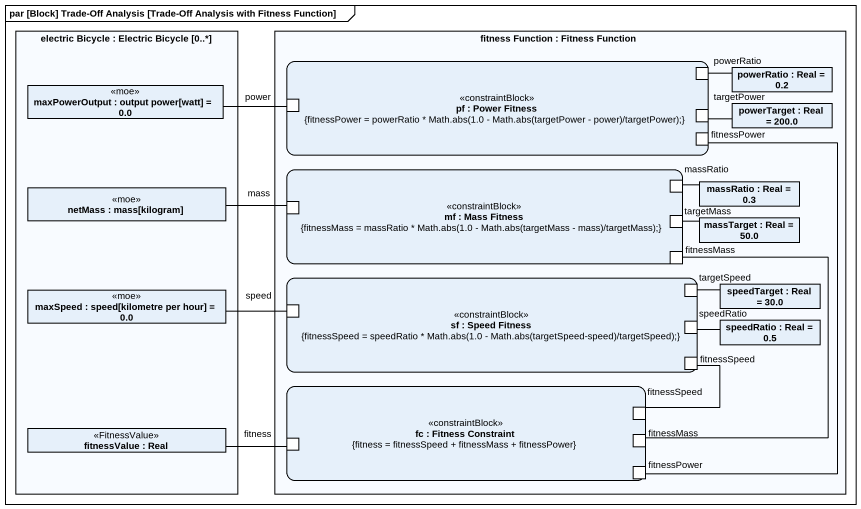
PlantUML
@startuml
mainframe par [Block] Trade-Off Analysis [Trade-Off Analysis with Fitness Function]
rectangle "electric Bicycle : Electric Bicycle [0..*]" as electric_Bicycle {
  rectangle "maxPowerOutput : output power[watt] = 0.0" as maxPowerOutput <<moe>>
  rectangle "netMass : mass[kilogram]" as netMass <<moe>>
  rectangle "maxSpeed : speed[kilometre per hour] = 0.0" as maxSpeed <<moe>>
  rectangle "fitnessValue : Real" as fitnessValue <<FitnessValue>>
}
rectangle "fitness Function : Fitness Function" as fitness_Function {
  rectangle "pf : Power Fitness\n{fitnessPower = powerRatio * Math.abs(1.0 - Math.abs(targetPower - power)/targetPower);}" as pf <<constraintBlock>> {
    port powerRatio
    port power
    port targetPower
    port fitnessPower
  }
  rectangle "powerRatio : Real = 0.2" as powerRatio_2
  rectangle "powerTarget : Real = 200.0" as powerTarget
  rectangle "mf : Mass Fitness\n{fitnessMass = massRatio * Math.abs(1.0 - Math.abs(targetMass - mass)/targetMass);}" as mf <<constraintBlock>> {
    port mass
    port massRatio
    port targetMass
    port fitnessMass
  }
  rectangle "massRatio : Real = 0.3" as massRatio_2
  rectangle "massTarget : Real = 50.0" as massTarget
  rectangle "sf : Speed Fitness\n{fitnessSpeed = speedRatio * Math.abs(1.0 - Math.abs(targetSpeed-speed)/targetSpeed);}" as sf <<constraintBlock>> {
    port targetSpeed
    port speed
    port speedRatio
    port fitnessSpeed
  }
  rectangle "speedTarget : Real = 30.0" as speedTarget
  rectangle "speedRatio : Real = 0.5" as speedRatio_2
  rectangle "fc : Fitness Constraint\n{fitness = fitnessSpeed + fitnessMass + fitnessPower}" as fc <<constraintBlock>> {
    port fitness
    port "fitnessMass" as fitnessMass_2
    port "fitnessSpeed" as fitnessSpeed_2
    port "fitnessPower" as fitnessPower_2
  }
}
maxPowerOutput -right- power
powerRatio -right- powerRatio_2
powerTarget -left- targetPower
netMass -right- mass
massRatio_2 -left- massRatio
massTarget -left- targetMass
speedTarget -left- targetSpeed
maxSpeed -right- speed
speedRatio_2 -left- speedRatio
fitnessSpeed -- fitnessSpeed_2
fitness -left- fitnessValue
fitnessMass_2 -up- fitnessMass
fitnessPower_2 -up- fitnessPower
@enduml
